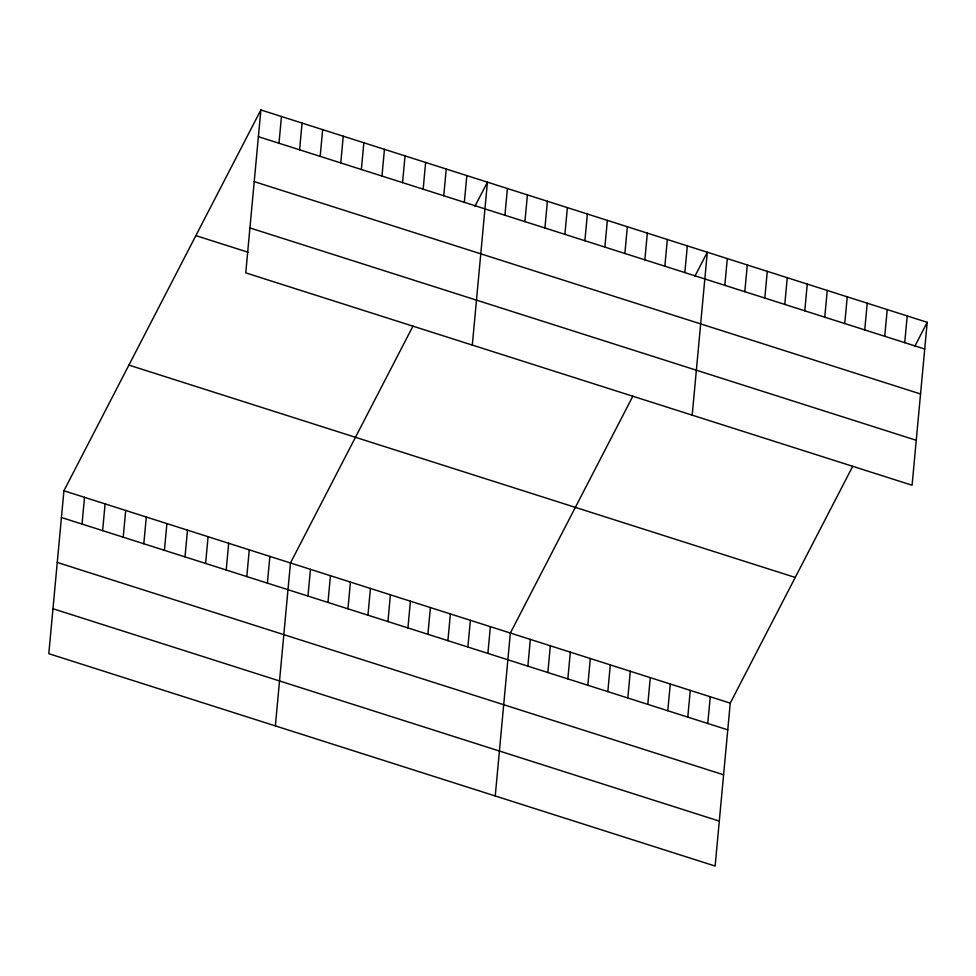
<?xml version="1.0" encoding="UTF-8"?>
<svg xmlns="http://www.w3.org/2000/svg" width="976" height="976" viewBox="0 0 976 976"><rect width="100%" height="100%" fill="white"/><g stroke="black" fill="none" stroke-linecap="round" stroke-linejoin="round"><path stroke-width="1.46" d="M260.873 109.946L245.757 272.877L912.084 485.231L927.2 322.312L260.873 109.946L63.916 490.769L48.8 653.688L715.127 866.054L730.243 703.123L852.731 466.284M82.033 524.063L84.509 497.333M102.626 530.627L105.103 503.897M123.22 537.19L125.697 510.46M143.814 543.754L146.302 517.024M164.407 550.318L166.896 523.587M185.013 556.881L187.49 530.151M205.607 563.445L208.083 536.715M226.2 570.008L228.677 543.278M278.99 143.24L281.466 116.51M246.794 576.572L249.27 549.842M299.583 149.804L302.06 123.074M267.387 583.136L269.876 556.405M320.177 156.367L322.653 129.637M275.354 725.9L290.47 562.969L412.958 326.13M340.77 162.931L343.247 136.201M307.977 596.068L310.453 569.337M361.364 169.495L363.853 142.764M327.973 602.436L330.449 575.706M381.97 176.058L384.446 149.328M347.956 608.804L350.433 582.086M402.563 182.622L405.04 155.892M367.952 615.185L370.429 588.455M423.157 189.185L425.634 162.455M387.936 621.553L390.412 594.823M443.751 195.749L446.227 169.019M407.931 627.922L410.408 601.192M464.344 202.313L466.821 175.582M427.915 634.29L430.392 607.56M472.311 345.077L487.427 182.146L474.946 206.265M447.911 640.659L450.387 613.941M504.934 215.245L507.41 188.527M467.894 647.039L470.371 620.309M524.917 221.625L527.406 194.895M487.89 653.408L490.367 626.677M544.913 227.994L547.39 201.263M495.247 795.977L510.35 633.046L632.851 396.207M564.897 234.362L567.385 207.632M527.87 666.144L530.346 639.414M584.892 240.73L587.369 214M547.853 672.513L550.33 645.783M604.876 247.099L607.365 220.381M567.849 678.881L570.326 652.163M624.872 253.479L627.348 226.749M587.833 685.262L590.321 658.532M644.868 259.848L647.344 233.118M607.828 691.63L610.305 664.9M664.851 266.216L667.328 239.486M627.812 697.999L630.301 671.268M684.847 272.585L687.324 245.854M647.808 704.367L650.284 677.637M692.191 415.154L707.307 252.235L694.839 276.342M667.791 710.735L670.28 684.017M724.826 285.321L727.303 258.603M687.787 717.116L690.264 690.386M744.81 291.702L747.287 264.972M707.771 723.484L710.26 696.754M764.806 298.07L767.282 271.34M784.789 304.439L787.266 277.709M804.785 310.807L807.262 284.077M824.769 317.176L827.245 290.458M844.765 323.556L847.241 296.826M864.748 329.925L867.225 303.194M884.744 336.293L887.221 309.563M904.728 342.661L907.204 315.931M914.732 346.431L927.2 322.312M258.384 136.677L924.723 349.03M254.224 181.621L920.551 393.975M249.929 227.933L916.257 440.286M195.871 235.619L248.05 252.247M128.905 365.097L795.245 577.45M63.916 490.769L730.243 703.123M61.439 517.5L727.767 729.853M57.267 562.444L723.594 774.798M52.972 608.743L719.3 821.109"/></g></svg>
